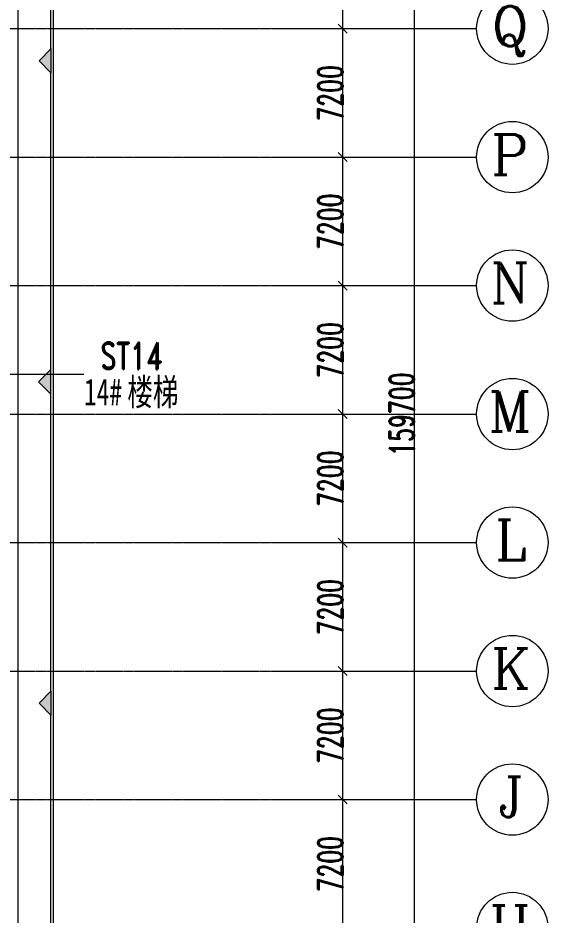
# Model space of a CAD drawing. Header units: millimetres. Extents: x -172041 to 399210, y -31706 to 192400.
# Drawn here: x 293100 to 322800, y 51125 to 101400 of the extents above; entities that cross this region are included whole.
import ezdxf

# ---------------------------------------------------------------- set-up
doc = ezdxf.new("R2010")
doc.units = ezdxf.units.MM
doc.linetypes.add('1_1', pattern=[2, 1, -1])
doc.linetypes.add('轴网线', pattern=[22.04, 18.38, -1.83, 0, -1.83])
doc.layers.get('0').update_dxf_attribs({"color": 8})
doc.layers.get('Defpoints').update_dxf_attribs({"color": 8})
for name, color, linetype, lineweight in [('A-ANNO-DIMS', 8, 'Continuous', 9), ('A-ANNO-NOTE', 8, 'Continuous', 5), ('A-AREA-IDEN', 8, 'Continuous', 9), ('A-GENM', 8, 'Continuous', 5), ('Q-CASE', 8, '1_1', 5), ('S-GRID', 8, 'Continuous', 9), ('S-GRID-IDEN', 8, 'Continuous', 9)]:
    doc.layers.add(name, color=color, linetype=linetype, lineweight=lineweight)
doc.styles.add('RomanC', font='romanc__.ttf', dxfattribs={"height": 2250})
doc.styles.add('RomanD', font='romand__.ttf', dxfattribs={"width": 0.7, "height": 1500})
doc.styles.add('RomanD_3', font='romand__.ttf', dxfattribs={"width": 0.65, "height": 1400})
doc.styles.add('仿宋_2', font='', dxfattribs={"width": 0.7, "height": 1500})
doc.styles.get('仿宋_2').set_extended_font_data('FangSong')
doc.dimstyles.new('第一_二道尺寸线', dxfattribs={"dimscale": 304.8, "dimtxt": 1405.004626, "dimasz": 1.64042, "dimexe": 4.10105, "dimexo": 0.0625, "dimgap": 0, "dimtad": 1, "dimdec": 0, "dimzin": 0, "dimdsep": 46, "dimtxsty": 'RomanD_3', "dimblk1": 'OBLIQUE', "dimblk2": 'OBLIQUE', "dimsah": 1, "dimcen": 0.09, "dimazin": 0, "dimtfac": 1, "dimtdec": 4, "dimtix": 1, "dimtmove": 0, "dimatfit": 3, "dimfxl": 8.2021, "dimfxlon": 1, "dimtvp": 1, "dimtolj": 1, "dimtzin": 0, "dimlwd": 18, "dimlwe": 18, "dimarcsym": 2})

# ---------------------------------------------------------------- blocks, each defined once
blk = doc.blocks.new('混凝土雨棚1 - 混凝土雨棚-300mm-2000 2-4373710-LAY-2F-1_500-A')
at = {"layer": 'Q-CASE'}
blk.add_line((34063, 2000), (-34063, 2000), dxfattribs=at)
at = {"layer": 'Q-CASE', "linetype": 'Continuous'}
for p, q in [((34063, 2000), (-34063, 2000)), ((-26257, 1850), (-33913, 1850)), ((-8277, 1850), (-24918, 1850)), ((9743, 1850), (-6898, 1850)), ((33913, 1850), (11082, 1850)), ((-34063, 0), (34063, 0))]:
    blk.add_line(p, q, dxfattribs=at)
blk = doc.blocks.new('轴网 - 宽度系数 1_0-670626-LAY-2F-1_500-A')
at = {"layer": 'S-GRID-IDEN'}
blk.add_circle((0, 0), 4, dxfattribs=at)
blk = doc.blocks.new('_Oblique')
at = {"color": 0, "linetype": 'ByBlock', "lineweight": -2}
blk.add_line((-0.5, -0.5), (0.5, 0.5), dxfattribs=at)
blk = doc.blocks.new('DIMBLOCK110-LAY-2F-1_500-A')
at = {"layer": 'A-ANNO-DIMS', "color": 0, "lineweight": 18, "transparency": 16777216}
for p, q in [((308819.05, 57600), (312550, 57600)), ((311300, 50400), (311300, 57600)), ((308819.05, 50400), (312550, 50400))]:
    blk.add_line(p, q, dxfattribs=at)
at = {"layer": 'Defpoints', "color": 0, "transparency": 16777216}
for p in [(308800, 57600), (311300, 57600), (308800, 50400)]:
    blk.add_point(p, dxfattribs=at)
at = {"layer": 'A-ANNO-DIMS', "color": 0, "lineweight": 18, "transparency": 16777216, "xscale": 500.0000000000001, "yscale": 500.0000000000001, "zscale": 500.0000000000001}
for p, rotation in [((311300, 57600), 90), ((311300, 50400), 270)]:
    blk.add_blockref('_Oblique', p, dxfattribs=dict(at, rotation=rotation))
at = {"layer": 'A-ANNO-DIMS', "color": 0, "lineweight": 18, "transparency": 16777216, "insert": (310600, 54000), "char_height": 1400, "width": 3890.782, "attachment_point": 5, "rotation": 90, "style": 'RomanD_3'}
blk.add_mtext('\\A1;7200', dxfattribs=at)
blk = doc.blocks.new('DIMBLOCK111-LAY-2F-1_500-A')
at = {"layer": 'A-ANNO-DIMS', "color": 0, "lineweight": 18, "transparency": 16777216}
for p, q in [((308819.05, 64800), (312550, 64800)), ((311300, 57600), (311300, 64800)), ((308819.05, 57600), (312550, 57600))]:
    blk.add_line(p, q, dxfattribs=at)
at = {"layer": 'Defpoints', "color": 0, "transparency": 16777216}
for p in [(308800, 64800), (311300, 64800), (308800, 57600)]:
    blk.add_point(p, dxfattribs=at)
at = {"layer": 'A-ANNO-DIMS', "color": 0, "lineweight": 18, "transparency": 16777216, "xscale": 500.0000000000001, "yscale": 500.0000000000001, "zscale": 500.0000000000001}
for p, rotation in [((311300, 64800), 90), ((311300, 57600), 270)]:
    blk.add_blockref('_Oblique', p, dxfattribs=dict(at, rotation=rotation))
at = {"layer": 'A-ANNO-DIMS', "color": 0, "lineweight": 18, "transparency": 16777216, "insert": (310600, 61200), "char_height": 1400, "width": 3890.782, "attachment_point": 5, "rotation": 90, "style": 'RomanD_3'}
blk.add_mtext('\\A1;7200', dxfattribs=at)
blk = doc.blocks.new('DIMBLOCK112-LAY-2F-1_500-A')
at = {"layer": 'A-ANNO-DIMS', "color": 0, "lineweight": 18, "transparency": 16777216}
for p, q in [((308819.05, 72000), (312550, 72000)), ((311300, 64800), (311300, 72000)), ((308819.05, 64800), (312550, 64800))]:
    blk.add_line(p, q, dxfattribs=at)
at = {"layer": 'Defpoints', "color": 0, "transparency": 16777216}
for p in [(308800, 72000), (311300, 72000), (308800, 64800)]:
    blk.add_point(p, dxfattribs=at)
at = {"layer": 'A-ANNO-DIMS', "color": 0, "lineweight": 18, "transparency": 16777216, "xscale": 500.0000000000001, "yscale": 500.0000000000001, "zscale": 500.0000000000001}
for p, rotation in [((311300, 72000), 90), ((311300, 64800), 270)]:
    blk.add_blockref('_Oblique', p, dxfattribs=dict(at, rotation=rotation))
at = {"layer": 'A-ANNO-DIMS', "color": 0, "lineweight": 18, "transparency": 16777216, "insert": (310600, 68400), "char_height": 1400, "width": 3890.782, "attachment_point": 5, "rotation": 90, "style": 'RomanD_3'}
blk.add_mtext('\\A1;7200', dxfattribs=at)
blk = doc.blocks.new('DIMBLOCK113-LAY-2F-1_500-A')
at = {"layer": 'A-ANNO-DIMS', "color": 0, "lineweight": 18, "transparency": 16777216}
for p, q in [((308819.05, 79200), (312550, 79200)), ((311300, 72000), (311300, 79200)), ((308819.05, 72000), (312550, 72000))]:
    blk.add_line(p, q, dxfattribs=at)
at = {"layer": 'Defpoints', "color": 0, "transparency": 16777216}
for p in [(308800, 79200), (311300, 79200), (308800, 72000)]:
    blk.add_point(p, dxfattribs=at)
at = {"layer": 'A-ANNO-DIMS', "color": 0, "lineweight": 18, "transparency": 16777216, "xscale": 500.0000000000001, "yscale": 500.0000000000001, "zscale": 500.0000000000001}
for p, rotation in [((311300, 79200), 90), ((311300, 72000), 270)]:
    blk.add_blockref('_Oblique', p, dxfattribs=dict(at, rotation=rotation))
at = {"layer": 'A-ANNO-DIMS', "color": 0, "lineweight": 18, "transparency": 16777216, "insert": (310600, 75600), "char_height": 1400, "width": 3890.782, "attachment_point": 5, "rotation": 90, "style": 'RomanD_3'}
blk.add_mtext('\\A1;7200', dxfattribs=at)
blk = doc.blocks.new('DIMBLOCK114-LAY-2F-1_500-A')
at = {"layer": 'A-ANNO-DIMS', "color": 0, "lineweight": 18, "transparency": 16777216}
for p, q in [((308819.05, 86400), (312550, 86400)), ((311300, 79200), (311300, 86400)), ((308819.05, 79200), (312550, 79200))]:
    blk.add_line(p, q, dxfattribs=at)
at = {"layer": 'Defpoints', "color": 0, "transparency": 16777216}
for p in [(308800, 86400), (311300, 86400), (308800, 79200)]:
    blk.add_point(p, dxfattribs=at)
at = {"layer": 'A-ANNO-DIMS', "color": 0, "lineweight": 18, "transparency": 16777216, "xscale": 500.0000000000001, "yscale": 500.0000000000001, "zscale": 500.0000000000001}
for p, rotation in [((311300, 86400), 90), ((311300, 79200), 270)]:
    blk.add_blockref('_Oblique', p, dxfattribs=dict(at, rotation=rotation))
at = {"layer": 'A-ANNO-DIMS', "color": 0, "lineweight": 18, "transparency": 16777216, "insert": (310600, 82800), "char_height": 1400, "width": 3890.782, "attachment_point": 5, "rotation": 90, "style": 'RomanD_3'}
blk.add_mtext('\\A1;7200', dxfattribs=at)
blk = doc.blocks.new('DIMBLOCK115-LAY-2F-1_500-A')
at = {"layer": 'A-ANNO-DIMS', "color": 0, "lineweight": 18, "transparency": 16777216}
for p, q in [((308819.05, 93600), (312550, 93600)), ((311300, 86400), (311300, 93600)), ((308819.05, 86400), (312550, 86400))]:
    blk.add_line(p, q, dxfattribs=at)
at = {"layer": 'Defpoints', "color": 0, "transparency": 16777216}
for p in [(308800, 93600), (311300, 93600), (308800, 86400)]:
    blk.add_point(p, dxfattribs=at)
at = {"layer": 'A-ANNO-DIMS', "color": 0, "lineweight": 18, "transparency": 16777216, "xscale": 500.0000000000001, "yscale": 500.0000000000001, "zscale": 500.0000000000001}
for p, rotation in [((311300, 93600), 90), ((311300, 86400), 270)]:
    blk.add_blockref('_Oblique', p, dxfattribs=dict(at, rotation=rotation))
at = {"layer": 'A-ANNO-DIMS', "color": 0, "lineweight": 18, "transparency": 16777216, "insert": (310600, 90000), "char_height": 1400, "width": 3890.782, "attachment_point": 5, "rotation": 90, "style": 'RomanD_3'}
blk.add_mtext('\\A1;7200', dxfattribs=at)
blk = doc.blocks.new('DIMBLOCK116-LAY-2F-1_500-A')
at = {"layer": 'A-ANNO-DIMS', "color": 0, "lineweight": 18, "transparency": 16777216}
for p, q in [((308819.05, 100800), (312550, 100800)), ((311300, 93600), (311300, 100800)), ((308819.05, 93600), (312550, 93600))]:
    blk.add_line(p, q, dxfattribs=at)
at = {"layer": 'Defpoints', "color": 0, "transparency": 16777216}
for p in [(308800, 100800), (311300, 100800), (308800, 93600)]:
    blk.add_point(p, dxfattribs=at)
at = {"layer": 'A-ANNO-DIMS', "color": 0, "lineweight": 18, "transparency": 16777216, "xscale": 500.0000000000001, "yscale": 500.0000000000001, "zscale": 500.0000000000001}
for p, rotation in [((311300, 100800), 90), ((311300, 93600), 270)]:
    blk.add_blockref('_Oblique', p, dxfattribs=dict(at, rotation=rotation))
at = {"layer": 'A-ANNO-DIMS', "color": 0, "lineweight": 18, "transparency": 16777216, "insert": (310600, 97200), "char_height": 1400, "width": 3890.782, "attachment_point": 5, "rotation": 90, "style": 'RomanD_3'}
blk.add_mtext('\\A1;7200', dxfattribs=at)
blk = doc.blocks.new('DIMBLOCK117-LAY-2F-1_500-A')
at = {"layer": 'A-ANNO-DIMS', "color": 0, "lineweight": 18, "transparency": 16777216}
for p, q in [((308819.05, 108000), (312550, 108000)), ((311300, 100800), (311300, 108000)), ((308819.05, 100800), (312550, 100800))]:
    blk.add_line(p, q, dxfattribs=at)
at = {"layer": 'Defpoints', "color": 0, "transparency": 16777216}
for p in [(308800, 108000), (311300, 108000), (308800, 100800)]:
    blk.add_point(p, dxfattribs=at)
at = {"layer": 'A-ANNO-DIMS', "color": 0, "lineweight": 18, "transparency": 16777216, "xscale": 500.0000000000001, "yscale": 500.0000000000001, "zscale": 500.0000000000001}
for p, rotation in [((311300, 108000), 90), ((311300, 100800), 270)]:
    blk.add_blockref('_Oblique', p, dxfattribs=dict(at, rotation=rotation))
at = {"layer": 'A-ANNO-DIMS', "color": 0, "lineweight": 18, "transparency": 16777216, "insert": (310600, 104400), "char_height": 1400, "width": 3890.782, "attachment_point": 5, "rotation": 90, "style": 'RomanD_3'}
blk.add_mtext('\\A1;7200', dxfattribs=at)
blk = doc.blocks.new('DIMBLOCK126-LAY-2F-1_500-A')
at = {"layer": 'A-ANNO-DIMS', "color": 0, "lineweight": 18, "transparency": 16777216}
for p, q in [((312819.05, 159050), (316550, 159050)), ((315300, 159050), (315300, -650)), ((312819.05, -650), (316550, -650))]:
    blk.add_line(p, q, dxfattribs=at)
at = {"layer": 'Defpoints', "color": 0, "transparency": 16777216}
for p in [(312800, 159050), (312800, -650), (315300, -650)]:
    blk.add_point(p, dxfattribs=at)
at = {"layer": 'A-ANNO-DIMS', "color": 0, "lineweight": 18, "transparency": 16777216, "xscale": 500.0000000000001, "yscale": 500.0000000000001, "zscale": 500.0000000000001}
for p, rotation in [((315300, 159050), 90), ((315300, -650), 270)]:
    blk.add_blockref('_Oblique', p, dxfattribs=dict(at, rotation=rotation))
at = {"layer": 'A-ANNO-DIMS', "color": 0, "lineweight": 18, "transparency": 16777216, "insert": (314600, 79200), "char_height": 1400, "width": 5836.1731, "attachment_point": 5, "rotation": 90, "style": 'RomanD_3'}
blk.add_mtext('\\A1;159700', dxfattribs=at)

msp = doc.modelspace()

# ---------------------------------------------------------------- hatches: boundary and pattern name
at = {"layer": 'A-ANNO-NOTE'}
for points in [[(294970, 98310.7), (294970, 99689.3), (294280.7, 99000)], [(294950, 80310.7), (294950, 81689.3), (294260.7, 81000)], [(294970, 62310.7), (294970, 63689.3), (294280.7, 63000)]]:
    msp.add_hatch(color=256, dxfattribs=at).paths.add_polyline_path(points, flags=0)

# ---------------------------------------------------------------- linework, layer by layer
at = {"layer": 'A-ANNO-NOTE', "lineweight": 18}
for p, q in [((294970, 99689.3), (294280.7, 99000)), ((294970, 98310.7), (294970, 99689.3)), ((294280.7, 99000), (294970, 98310.7)), ((294950, 81689.3), (294260.7, 81000)), ((294950, 80310.7), (294950, 81689.3)), ((294260.7, 81000), (294950, 80310.7)), ((294970, 63689.3), (294280.7, 63000)), ((294970, 62310.7), (294970, 63689.3)), ((294280.7, 63000), (294970, 62310.7))]:
    msp.add_line(p, q, dxfattribs=at)
at = {"layer": 'A-AREA-IDEN', "lineweight": 18}
msp.add_line((287339.7, 81442.4), (296796.2, 81442.4), dxfattribs=at)
at = {"layer": 'S-GRID', "linetype": '轴网线'}
for p, q in [((-16000, 100800), (308800, 100800)), ((-16000, 93600), (308800, 93600)), ((-16000, 86400), (308800, 86400)), ((-16000, 79200), (308800, 79200)), ((-16000, 72000), (308800, 72000)), ((-16000, 64800), (308800, 64800)), ((-16000, 57600), (308800, 57600))]:
    msp.add_line(p, q, dxfattribs=at)
at = {"layer": 'S-GRID'}
for p, q in [((308800, 100800), (318800, 100800)), ((308800, 93600), (318800, 93600)), ((308800, 86400), (318800, 86400)), ((308800, 79200), (318800, 79200)), ((308800, 72000), (318800, 72000)), ((308800, 64800), (318800, 64800)), ((308800, 57600), (318800, 57600))]:
    msp.add_line(p, q, dxfattribs=at)

# ---------------------------------------------------------------- block references
at = {"layer": 'A-GENM', "rotation": 270.0000000000001}
msp.add_blockref('混凝土雨棚1 - 混凝土雨棚-300mm-2000 2-4373710-LAY-2F-1_500-A', (293100, 73412.5), dxfattribs=at)
at = {"layer": 'S-GRID-IDEN', "xscale": 499.9999999999995, "yscale": 499.9999999999995, "zscale": 499.9999999999995, "rotation": 269.9999999999994}
for p in [(320800, 100800), (320800, 93600), (320800, 86400), (320800, 79200), (320800, 72000), (320800, 64800), (320800, 57600), (320800, 50400)]:
    msp.add_blockref('轴网 - 宽度系数 1_0-670626-LAY-2F-1_500-A', p, dxfattribs=at)

# ---------------------------------------------------------------- texts
at = {"layer": 'A-AREA-IDEN', "char_height": 1500, "attachment_point": 1}
for s, insert, width, style in [('ST14', (297715.5, 83216.1), 4657.804, 'RomanD'), ('14#', (296796.2, 81181.9), 2946.202, '仿宋_2'), ('楼梯', (299227.1, 81181.9), 3928.269, '仿宋_2')]:
    msp.add_mtext(s, dxfattribs=dict(at, insert=insert, width=width, style=style))
at = {"layer": 'S-GRID-IDEN', "char_height": 2250, "attachment_point": 1, "style": 'RomanC'}
for s, insert, width in [('\\fRomanC|b0|i0|c134|p2|;Q', (319616, 102067), 2845.991), ('\\fRomanC|b0|i0|c134|p2|;P', (319616, 94867), 2845.991), ('\\fRomanC|b0|i0|c134|p2|;N', (319566, 87667), 2966.244), ('\\fRomanC|b0|i0|c134|p2|;M', (319466, 80467), 3206.75), ('\\fRomanC|b0|i0|c134|p2|;L', (319831, 73267), 2324.894), ('\\fRomanC|b0|i0|c134|p2|;K', (319616, 66067), 2845.991), ('\\fRomanC|b0|i0|c134|p2|;J', (319996, 58867), 1924.05), ('\\fRomanC|b0|i0|c134|p2|;H', (319516, 51667), 3086.497)]:
    msp.add_mtext(s, dxfattribs=dict(at, insert=insert, width=width))

# ---------------------------------------------------------------- dimensions: what is measured, and where the dimension line sits
at = {"layer": 'A-ANNO-DIMS', "lineweight": 18}
for base, p1, p2, override, picture, middle in [((315300, -650), (312800, 159050), (312800, -650), {"dimpost": '<>', "dimfxl": 159700}, 'DIMBLOCK126-LAY-2F-1_500-A', (314600, 79200)), ((311300, 108000), (308800, 100800), (308800, 108000), {"dimpost": '<>', "dimfxl": 7200}, 'DIMBLOCK117-LAY-2F-1_500-A', (310600, 104400)), ((311300, 100800), (308800, 93600), (308800, 100800), {"dimpost": '<>', "dimfxl": 7200}, 'DIMBLOCK116-LAY-2F-1_500-A', (310600, 97200)), ((311300, 93600), (308800, 86400), (308800, 93600), {"dimpost": '<>', "dimfxl": 7200}, 'DIMBLOCK115-LAY-2F-1_500-A', (310600, 90000)), ((311300, 86400), (308800, 79200), (308800, 86400), {"dimpost": '<>', "dimfxl": 7200}, 'DIMBLOCK114-LAY-2F-1_500-A', (310600, 82800)), ((311300, 79200), (308800, 72000), (308800, 79200), {"dimpost": '<>', "dimfxl": 7200}, 'DIMBLOCK113-LAY-2F-1_500-A', (310600, 75600)), ((311300, 72000), (308800, 64800), (308800, 72000), {"dimpost": '<>', "dimfxl": 7200}, 'DIMBLOCK112-LAY-2F-1_500-A', (310600, 68400)), ((311300, 64800), (308800, 57600), (308800, 64800), {"dimpost": '<>', "dimfxl": 7200}, 'DIMBLOCK111-LAY-2F-1_500-A', (310600, 61200)), ((311300, 57600), (308800, 50400), (308800, 57600), {"dimpost": '<>', "dimfxl": 7200}, 'DIMBLOCK110-LAY-2F-1_500-A', (310600, 54000))]:
    dim = msp.add_linear_dim(base=base, p1=p1, p2=p2, angle=90, dimstyle='第一_二道尺寸线', override=override, dxfattribs=at)
    dim.commit()
    dim.dimension.update_dxf_attribs({"geometry": picture, "text_midpoint": middle})

doc.saveas('drawing.dxf')
